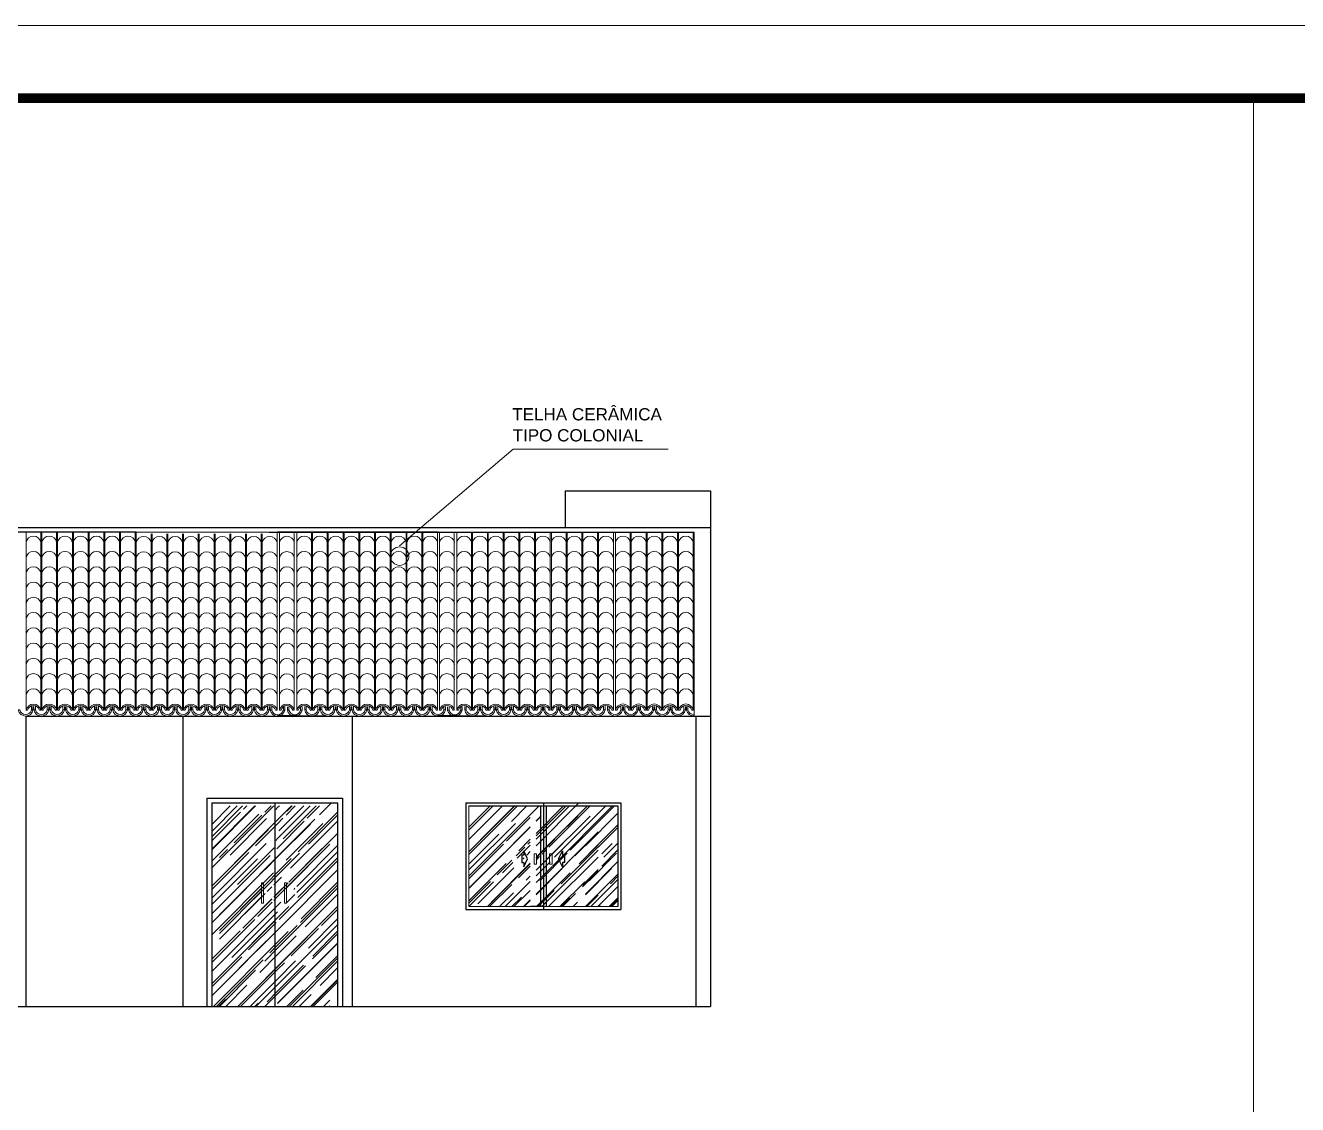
# Model space of a CAD drawing. Header units: millimetres. Extents: x 1345 to 2117, y 1214 to 1365.
# Drawn here: x 1463.22 to 1476.36, y 1284.45 to 1295.59 of the extents above; entities that cross this region are included whole.
import ezdxf

# ---------------------------------------------------------------- set-up
doc = ezdxf.new("R2010")
doc.units = ezdxf.units.MM
doc.header["$LTSCALE"] = 0.5
for name, color, linetype in [('02', 2, 'Continuous'), ('10', 254, 'Continuous'), ('COTAS', 7, 'Continuous'), ('COZINHA', 7, 'Continuous'), ('PAGPISO', 8, 'Continuous'), ('parede', 2, 'Continuous')]:
    doc.layers.add(name, color=color, linetype=linetype)
doc.layers.add('E-lay-9', color=9, linetype='Continuous', lineweight=9)
doc.layers.add('E-TXT-W', color=7, linetype='Continuous', lineweight=15)
doc.styles.add('SANSSERIF', font='sas_____.pfb', dxfattribs={"height": 1})

# ---------------------------------------------------------------- blocks, each defined once
blk = doc.blocks.new('_JAN-SETA')
blk.add_lwpolyline([(0, 0), (7.5, 7.9026), (7.5, 3.5), (11.5, 3.5), (11.5, -3.5), (7.5, -3.5), (7.5, -7.9026)], close=True)

msp = doc.modelspace()

# ---------------------------------------------------------------- linework, layer by layer
at = {"color": 4, "linetype": 'ByBlock'}
for p, q in [((1464.369, 1290.357), (1462.706, 1290.357)), ((1467.489, 1290.357), (1465.826, 1290.357)), ((1465.798, 1287.563), (1465.798, 1285.463)), ((1468.543, 1287.533), (1468.543, 1286.493)), ((1468.603, 1287.533), (1468.603, 1286.493))]:
    msp.add_line(p, q, dxfattribs=at)
at = {"color": 0, "linetype": 'ByBlock'}
for p, q in [((1466.026, 1288.461), (1465.826, 1288.461)), ((1467.679, 1288.461), (1467.479, 1288.461))]:
    msp.add_line(p, q, dxfattribs=at)
at = {"color": 6, "lineweight": 18}
for p, q in [((1467.803, 1286.493), (1467.803, 1287.533)), ((1469.343, 1286.493), (1467.803, 1286.493))]:
    msp.add_line(p, q, dxfattribs=at)
at = {"color": 6, "linetype": 'ByBlock'}
msp.add_line((1468.573, 1287.563), (1468.573, 1286.463), dxfattribs=at)
at = {"color": 4, "lineweight": 18}
for p, q in [((1468.477, 1286.933), (1468.477, 1287.038)), ((1468.503, 1287.038), (1468.477, 1287.038)), ((1468.503, 1286.933), (1468.503, 1287.038)), ((1468.637, 1286.933), (1468.637, 1287.038)), ((1468.637, 1287.038), (1468.663, 1287.038)), ((1468.663, 1286.933), (1468.663, 1287.038)), ((1468.477, 1286.933), (1468.503, 1286.933)), ((1468.663, 1286.933), (1468.637, 1286.933))]:
    msp.add_line(p, q, dxfattribs=at)
at = {"color": 7, "linetype": 'ByBlock'}
for p, q in [((1468.5, 1286.493), (1468.44, 1286.493)), ((1469.168, 1286.493), (1469.138, 1286.493))]:
    msp.add_line(p, q, dxfattribs=at)
at = {"lineweight": 18}
msp.add_line((1469.138, 1286.493), (1468.5, 1286.493), dxfattribs=at)
at = {"layer": '02', "lineweight": 18}
msp.add_lwpolyline([(1435.537, 1251.038), (1496.737, 1251.038), (1496.737, 1295.588), (1435.537, 1295.588)], close=True, dxfattribs=at)
at = {"layer": '02', "lineweight": 18, "const_width": 0.1}
msp.add_lwpolyline([(1436.287, 1251.788), (1495.987, 1251.788), (1495.987, 1294.838), (1436.287, 1294.838)], close=True, dxfattribs=at)
at = {"layer": '10', "lineweight": 18}
msp.add_line((1465.098, 1285.463), (1466.448, 1285.463), dxfattribs=at)
msp.add_lwpolyline([(1465.196, 1285.463), (1466.448, 1285.463)], dxfattribs=at)
at = {"layer": 'COTAS'}
msp.add_line((1470.148, 1288.46), (1470.298, 1288.46), dxfattribs=at)
at = {"layer": 'COTAS', "color": 6}
for p, q in [((1465.098, 1287.613), (1465.098, 1285.463)), ((1465.098, 1287.613), (1466.498, 1287.613)), ((1466.498, 1287.613), (1466.498, 1285.463)), ((1465.148, 1287.563), (1465.148, 1285.463)), ((1465.148, 1287.563), (1466.448, 1287.563)), ((1466.448, 1287.563), (1466.448, 1285.463)), ((1467.773, 1287.563), (1467.773, 1286.463)), ((1467.773, 1287.563), (1469.373, 1287.563)), ((1467.803, 1287.533), (1469.343, 1287.533)), ((1469.343, 1287.533), (1469.343, 1286.493)), ((1469.373, 1287.563), (1469.373, 1286.463)), ((1467.773, 1286.463), (1469.373, 1286.463))]:
    msp.add_line(p, q, dxfattribs=at)
at = {"layer": 'COTAS', "color": 4, "lineweight": 18}
for points in [[(1465.663, 1286.738), (1465.682, 1286.738), (1465.682, 1286.53), (1465.663, 1286.53)], [(1465.919, 1286.738), (1465.9, 1286.738), (1465.9, 1286.53), (1465.919, 1286.53)]]:
    msp.add_lwpolyline(points, close=True, dxfattribs=at)
at = {"layer": 'COZINHA', "color": 4}
for p, q in [((1462.706, 1290.405), (1470.298, 1290.405)), ((1465.741, 1290.357), (1470.131, 1290.357))]:
    msp.add_line(p, q, dxfattribs=at)
at = {"layer": 'COZINHA', "color": 0}
msp.add_line((1463.228, 1288.46), (1470.148, 1288.46), dxfattribs=at)
at = {"layer": 'E-lay-9', "color": 4, "lineweight": 18}
for p, q in [((1467.088, 1290.217), (1468.259, 1291.216)), ((1468.259, 1291.216), (1469.86, 1291.216)), ((1463.231, 1288.523), (1463.231, 1290.357)), ((1463.384, 1288.523), (1463.384, 1290.357)), ((1463.394, 1288.523), (1463.394, 1290.357)), ((1463.546, 1288.523), (1463.546, 1290.357)), ((1463.556, 1288.523), (1463.556, 1290.357)), ((1463.709, 1288.523), (1463.709, 1290.357)), ((1463.719, 1288.523), (1463.719, 1290.357)), ((1463.871, 1288.523), (1463.871, 1290.357)), ((1463.881, 1288.523), (1463.881, 1290.357)), ((1464.034, 1288.523), (1464.034, 1290.357)), ((1464.044, 1288.523), (1464.044, 1290.357)), ((1464.196, 1288.523), (1464.196, 1290.357)), ((1464.207, 1288.523), (1464.207, 1290.357)), ((1464.359, 1288.523), (1464.359, 1290.357)), ((1464.359, 1289.309), (1464.359, 1290.357)), ((1464.369, 1288.523), (1464.369, 1290.357)), ((1464.369, 1289.309), (1464.369, 1290.357)), ((1465.822, 1288.523), (1465.822, 1290.357)), ((1465.822, 1289.309), (1465.822, 1290.357)), ((1465.848, 1288.52), (1465.848, 1290.357)), ((1466, 1288.522), (1466, 1290.357)), ((1466.026, 1290.357), (1466.026, 1288.521)), ((1466.179, 1288.523), (1466.179, 1290.357)), ((1466.189, 1288.523), (1466.189, 1290.357)), ((1466.341, 1288.523), (1466.341, 1290.357)), ((1466.351, 1288.523), (1466.351, 1290.357)), ((1466.504, 1288.523), (1466.504, 1290.357)), ((1466.514, 1288.523), (1466.514, 1290.357)), ((1466.666, 1288.523), (1466.666, 1290.357)), ((1466.677, 1288.523), (1466.677, 1290.357)), ((1466.829, 1288.523), (1466.829, 1290.357)), ((1466.839, 1288.523), (1466.839, 1290.357)), ((1466.992, 1288.523), (1466.992, 1290.357)), ((1467.002, 1288.523), (1467.002, 1290.357)), ((1467.154, 1288.523), (1467.154, 1290.357)), ((1467.164, 1288.523), (1467.164, 1290.357)), ((1467.317, 1288.523), (1467.317, 1290.357)), ((1467.327, 1288.523), (1467.327, 1290.357)), ((1467.479, 1288.523), (1467.479, 1290.357)), ((1467.501, 1288.52), (1467.501, 1290.357)), ((1467.653, 1288.522), (1467.653, 1290.357)), ((1467.679, 1288.521), (1467.679, 1290.357)), ((1467.832, 1288.523), (1467.832, 1290.357)), ((1467.842, 1288.523), (1467.842, 1290.357)), ((1467.994, 1288.523), (1467.994, 1290.357)), ((1468.004, 1288.523), (1468.004, 1290.357)), ((1468.157, 1288.523), (1468.157, 1290.357)), ((1468.167, 1288.523), (1468.167, 1290.357)), ((1468.319, 1288.523), (1468.319, 1290.357)), ((1468.329, 1288.523), (1468.329, 1290.357)), ((1468.482, 1288.523), (1468.482, 1290.357)), ((1468.492, 1288.523), (1468.492, 1290.357)), ((1468.644, 1288.523), (1468.644, 1290.357)), ((1468.655, 1288.523), (1468.655, 1290.357)), ((1468.807, 1288.523), (1468.807, 1290.357)), ((1468.817, 1288.523), (1468.817, 1290.357)), ((1468.97, 1288.523), (1468.97, 1290.357)), ((1468.98, 1288.523), (1468.98, 1290.357)), ((1469.132, 1288.523), (1469.132, 1290.357)), ((1469.142, 1288.523), (1469.142, 1290.357)), ((1469.295, 1288.523), (1469.295, 1290.357)), ((1469.318, 1288.522), (1469.318, 1290.356)), ((1469.47, 1288.524), (1469.47, 1290.357)), ((1469.48, 1288.524), (1469.48, 1290.357)), ((1469.633, 1288.524), (1469.633, 1290.357)), ((1469.643, 1288.524), (1469.643, 1290.357)), ((1469.795, 1288.524), (1469.795, 1290.357)), ((1469.805, 1288.524), (1469.805, 1290.357)), ((1469.958, 1288.524), (1469.958, 1290.357)), ((1469.968, 1288.524), (1469.968, 1290.357)), ((1470.12, 1288.524), (1470.12, 1290.357)), ((1470.131, 1288.462), (1470.131, 1290.357)), ((1464.521, 1289.466), (1464.521, 1290.341)), ((1464.532, 1289.466), (1464.532, 1290.341)), ((1464.684, 1289.466), (1464.684, 1290.341)), ((1464.694, 1289.466), (1464.694, 1290.341)), ((1464.847, 1289.466), (1464.847, 1290.341)), ((1464.857, 1289.466), (1464.857, 1290.341)), ((1465.009, 1289.466), (1465.009, 1290.341)), ((1465.019, 1289.466), (1465.019, 1290.341)), ((1465.172, 1289.466), (1465.172, 1290.341)), ((1465.182, 1289.466), (1465.182, 1290.341)), ((1465.334, 1289.466), (1465.334, 1290.341)), ((1465.345, 1289.466), (1465.345, 1290.341)), ((1465.497, 1289.466), (1465.497, 1290.341)), ((1465.507, 1289.466), (1465.507, 1290.341)), ((1465.659, 1289.466), (1465.659, 1290.341)), ((1465.67, 1289.466), (1465.67, 1290.341)), ((1464.521, 1289.309), (1464.521, 1290.184)), ((1464.532, 1289.309), (1464.532, 1290.184)), ((1464.684, 1289.309), (1464.684, 1290.184)), ((1464.694, 1289.309), (1464.694, 1290.184)), ((1464.847, 1289.309), (1464.847, 1290.184)), ((1464.857, 1289.309), (1464.857, 1290.184)), ((1465.009, 1289.309), (1465.009, 1290.184)), ((1465.019, 1289.309), (1465.019, 1290.184)), ((1465.172, 1289.309), (1465.172, 1290.184)), ((1465.182, 1289.309), (1465.182, 1290.184)), ((1465.334, 1289.309), (1465.334, 1290.184)), ((1465.345, 1289.309), (1465.345, 1290.184)), ((1465.497, 1289.309), (1465.497, 1290.184)), ((1465.507, 1289.309), (1465.507, 1290.184)), ((1465.659, 1289.309), (1465.659, 1290.184)), ((1465.67, 1289.309), (1465.67, 1290.184)), ((1464.521, 1288.523), (1464.521, 1289.398)), ((1464.532, 1288.523), (1464.532, 1289.398)), ((1464.684, 1288.523), (1464.684, 1289.398)), ((1464.694, 1288.523), (1464.694, 1289.398)), ((1464.847, 1288.523), (1464.847, 1289.398)), ((1464.857, 1288.523), (1464.857, 1289.398)), ((1465.009, 1288.523), (1465.009, 1289.398)), ((1465.019, 1288.523), (1465.019, 1289.398)), ((1465.172, 1288.523), (1465.172, 1289.398)), ((1465.182, 1288.523), (1465.182, 1289.398)), ((1465.334, 1288.523), (1465.334, 1289.398)), ((1465.345, 1288.523), (1465.345, 1289.398)), ((1465.497, 1288.523), (1465.497, 1289.398)), ((1465.507, 1288.523), (1465.507, 1289.398)), ((1465.659, 1288.523), (1465.659, 1289.398)), ((1465.67, 1288.523), (1465.67, 1289.398))]:
    msp.add_line(p, q, dxfattribs=at)
at = {"layer": 'E-lay-9', "lineweight": 18}
for p, q in [((1464.267, 1290.406), (1465.867, 1290.406)), ((1464.369, 1290.357), (1465.741, 1290.357)), ((1470.283, 1290.357), (1470.283, 1290.358)), ((1470.293, 1290.357), (1470.293, 1290.358))]:
    msp.add_line(p, q, dxfattribs=at)
at = {"layer": 'E-lay-9', "color": 0, "lineweight": 18}
for p, q in [((1463.287, 1288.523), (1463.287, 1288.558)), ((1463.302, 1288.523), (1463.302, 1288.558)), ((1463.312, 1288.523), (1463.312, 1288.558)), ((1463.328, 1288.523), (1463.328, 1288.558)), ((1463.449, 1288.523), (1463.449, 1288.558)), ((1463.465, 1288.523), (1463.465, 1288.558)), ((1463.475, 1288.523), (1463.475, 1288.558)), ((1463.491, 1288.523), (1463.491, 1288.558)), ((1463.612, 1288.523), (1463.612, 1288.558)), ((1463.627, 1288.523), (1463.627, 1288.558)), ((1463.638, 1288.523), (1463.638, 1288.558)), ((1463.653, 1288.523), (1463.653, 1288.558)), ((1463.774, 1288.523), (1463.774, 1288.558)), ((1463.79, 1288.523), (1463.79, 1288.558)), ((1463.8, 1288.523), (1463.8, 1288.558)), ((1463.816, 1288.523), (1463.816, 1288.558)), ((1463.937, 1288.523), (1463.937, 1288.558)), ((1463.952, 1288.523), (1463.952, 1288.558)), ((1463.963, 1288.523), (1463.963, 1288.558)), ((1463.978, 1288.523), (1463.978, 1288.558)), ((1464.099, 1288.523), (1464.099, 1288.558)), ((1464.115, 1288.523), (1464.115, 1288.558)), ((1464.125, 1288.523), (1464.125, 1288.558)), ((1464.141, 1288.523), (1464.141, 1288.558)), ((1464.262, 1288.523), (1464.262, 1288.558)), ((1464.278, 1288.523), (1464.278, 1288.558)), ((1464.288, 1288.523), (1464.288, 1288.558)), ((1464.303, 1288.523), (1464.303, 1288.558)), ((1464.425, 1288.523), (1464.425, 1288.558)), ((1464.44, 1288.523), (1464.44, 1288.558)), ((1464.45, 1288.523), (1464.45, 1288.558)), ((1464.466, 1288.523), (1464.466, 1288.558)), ((1464.587, 1288.523), (1464.587, 1288.558)), ((1464.603, 1288.523), (1464.603, 1288.558)), ((1464.613, 1288.523), (1464.613, 1288.558)), ((1464.629, 1288.523), (1464.629, 1288.558)), ((1464.75, 1288.523), (1464.75, 1288.558)), ((1464.765, 1288.523), (1464.765, 1288.558)), ((1464.776, 1288.523), (1464.776, 1288.558)), ((1464.791, 1288.523), (1464.791, 1288.558)), ((1464.912, 1288.523), (1464.912, 1288.558)), ((1464.928, 1288.523), (1464.928, 1288.558)), ((1464.938, 1288.523), (1464.938, 1288.558)), ((1464.954, 1288.523), (1464.954, 1288.558)), ((1465.075, 1288.523), (1465.075, 1288.558)), ((1465.09, 1288.523), (1465.09, 1288.558)), ((1465.101, 1288.523), (1465.101, 1288.558)), ((1465.116, 1288.523), (1465.116, 1288.558)), ((1465.237, 1288.523), (1465.237, 1288.558)), ((1465.253, 1288.523), (1465.253, 1288.558)), ((1465.263, 1288.523), (1465.263, 1288.558)), ((1465.279, 1288.523), (1465.279, 1288.558)), ((1465.4, 1288.523), (1465.4, 1288.558)), ((1465.416, 1288.523), (1465.416, 1288.558)), ((1465.426, 1288.523), (1465.426, 1288.558)), ((1465.441, 1288.523), (1465.441, 1288.558)), ((1465.563, 1288.523), (1465.563, 1288.558)), ((1465.578, 1288.523), (1465.578, 1288.558)), ((1465.588, 1288.523), (1465.588, 1288.558)), ((1465.604, 1288.523), (1465.604, 1288.558)), ((1465.725, 1288.523), (1465.725, 1288.558)), ((1465.741, 1288.523), (1465.741, 1288.558)), ((1465.751, 1288.523), (1465.751, 1288.558)), ((1465.767, 1288.523), (1465.767, 1288.558)), ((1465.888, 1288.521), (1465.888, 1288.556)), ((1465.903, 1288.521), (1465.903, 1288.556)), ((1465.929, 1288.522), (1465.929, 1288.557)), ((1465.945, 1288.522), (1465.945, 1288.557)), ((1466.066, 1288.522), (1466.066, 1288.557)), ((1466.082, 1288.522), (1466.082, 1288.557)), ((1466.108, 1288.524), (1466.108, 1288.559)), ((1466.123, 1288.524), (1466.123, 1288.559)), ((1466.244, 1288.523), (1466.244, 1288.558)), ((1466.26, 1288.523), (1466.26, 1288.558)), ((1466.27, 1288.523), (1466.27, 1288.558)), ((1466.286, 1288.523), (1466.286, 1288.558)), ((1466.407, 1288.523), (1466.407, 1288.558)), ((1466.423, 1288.523), (1466.423, 1288.558)), ((1466.433, 1288.523), (1466.433, 1288.558)), ((1466.448, 1288.523), (1466.448, 1288.558)), ((1466.57, 1288.523), (1466.57, 1288.558)), ((1466.585, 1288.523), (1466.585, 1288.558)), ((1466.595, 1288.523), (1466.595, 1288.558)), ((1466.611, 1288.523), (1466.611, 1288.558)), ((1466.732, 1288.523), (1466.732, 1288.558)), ((1466.748, 1288.523), (1466.748, 1288.558)), ((1466.758, 1288.523), (1466.758, 1288.558)), ((1466.773, 1288.523), (1466.773, 1288.558)), ((1466.895, 1288.523), (1466.895, 1288.558)), ((1466.91, 1288.523), (1466.91, 1288.558)), ((1466.92, 1288.523), (1466.92, 1288.558)), ((1466.936, 1288.523), (1466.936, 1288.558)), ((1467.057, 1288.523), (1467.057, 1288.558)), ((1467.073, 1288.523), (1467.073, 1288.558)), ((1467.083, 1288.523), (1467.083, 1288.558)), ((1467.099, 1288.523), (1467.099, 1288.558)), ((1467.22, 1288.523), (1467.22, 1288.558)), ((1467.235, 1288.523), (1467.235, 1288.558)), ((1467.246, 1288.523), (1467.246, 1288.558)), ((1467.261, 1288.523), (1467.261, 1288.558)), ((1467.382, 1288.523), (1467.382, 1288.558)), ((1467.398, 1288.523), (1467.398, 1288.558)), ((1467.408, 1288.523), (1467.408, 1288.558)), ((1467.424, 1288.523), (1467.424, 1288.558)), ((1467.545, 1288.523), (1467.545, 1288.558)), ((1467.561, 1288.523), (1467.561, 1288.558)), ((1467.582, 1288.522), (1467.582, 1288.557)), ((1467.598, 1288.522), (1467.598, 1288.557)), ((1467.719, 1288.522), (1467.719, 1288.557)), ((1467.734, 1288.522), (1467.734, 1288.557)), ((1467.76, 1288.523), (1467.76, 1288.558)), ((1467.776, 1288.523), (1467.776, 1288.558)), ((1467.897, 1288.523), (1467.897, 1288.558)), ((1467.913, 1288.523), (1467.913, 1288.558)), ((1467.923, 1288.523), (1467.923, 1288.558)), ((1467.939, 1288.523), (1467.939, 1288.558)), ((1468.06, 1288.523), (1468.06, 1288.558)), ((1468.075, 1288.523), (1468.075, 1288.558)), ((1468.086, 1288.523), (1468.086, 1288.558)), ((1468.101, 1288.523), (1468.101, 1288.558)), ((1468.222, 1288.523), (1468.222, 1288.558)), ((1468.238, 1288.523), (1468.238, 1288.558)), ((1468.248, 1288.523), (1468.248, 1288.558)), ((1468.264, 1288.523), (1468.264, 1288.558)), ((1468.385, 1288.523), (1468.385, 1288.558)), ((1468.401, 1288.523), (1468.401, 1288.558)), ((1468.411, 1288.523), (1468.411, 1288.558)), ((1468.426, 1288.523), (1468.426, 1288.558)), ((1468.548, 1288.523), (1468.548, 1288.558)), ((1468.563, 1288.523), (1468.563, 1288.558)), ((1468.573, 1288.523), (1468.573, 1288.558)), ((1468.589, 1288.523), (1468.589, 1288.558)), ((1468.71, 1288.523), (1468.71, 1288.558)), ((1468.726, 1288.523), (1468.726, 1288.558)), ((1468.736, 1288.523), (1468.736, 1288.558)), ((1468.751, 1288.523), (1468.751, 1288.558)), ((1468.873, 1288.523), (1468.873, 1288.558)), ((1468.888, 1288.523), (1468.888, 1288.558)), ((1468.898, 1288.523), (1468.898, 1288.558)), ((1468.914, 1288.523), (1468.914, 1288.558)), ((1469.035, 1288.523), (1469.035, 1288.558)), ((1469.051, 1288.523), (1469.051, 1288.558)), ((1469.057, 1288.523), (1469.057, 1288.558)), ((1469.073, 1288.523), (1469.073, 1288.558)), ((1469.195, 1288.523), (1469.195, 1288.558)), ((1469.211, 1288.523), (1469.211, 1288.558)), ((1469.236, 1288.524), (1469.236, 1288.56)), ((1469.252, 1288.524), (1469.252, 1288.56)), ((1469.373, 1288.524), (1469.373, 1288.56)), ((1469.389, 1288.524), (1469.389, 1288.56)), ((1469.399, 1288.524), (1469.399, 1288.56)), ((1469.415, 1288.524), (1469.415, 1288.56)), ((1469.536, 1288.524), (1469.536, 1288.56)), ((1469.551, 1288.524), (1469.551, 1288.56)), ((1469.562, 1288.524), (1469.562, 1288.56)), ((1469.577, 1288.524), (1469.577, 1288.56)), ((1469.698, 1288.524), (1469.698, 1288.56)), ((1469.714, 1288.524), (1469.714, 1288.56)), ((1469.724, 1288.524), (1469.724, 1288.56)), ((1469.74, 1288.524), (1469.74, 1288.56)), ((1469.861, 1288.524), (1469.861, 1288.56)), ((1469.877, 1288.524), (1469.877, 1288.56)), ((1469.887, 1288.524), (1469.887, 1288.56)), ((1469.902, 1288.524), (1469.902, 1288.56)), ((1470.024, 1288.524), (1470.024, 1288.56)), ((1470.039, 1288.524), (1470.039, 1288.56)), ((1470.049, 1288.524), (1470.049, 1288.56)), ((1470.065, 1288.524), (1470.065, 1288.56)), ((1465.826, 1288.461), (1466.326, 1288.461)), ((1467.479, 1288.461), (1467.979, 1288.461))]:
    msp.add_line(p, q, dxfattribs=at)
at = {"layer": 'E-lay-9', "color": 0, "lineweight": 18, "flags": 128}
for points in [[(1463.15, 1288.523), (1463.165, 1288.523, 0.788263), (1463.287, 1288.523), (1463.302, 1288.523, -0.827036)], [(1463.231, 1288.521), (1463.247, 1288.521, -0.788263), (1463.368, 1288.521), (1463.384, 1288.521, 0.827036)], [(1463.312, 1288.523), (1463.328, 1288.523, 0.788263), (1463.449, 1288.523), (1463.465, 1288.523, -0.827036)], [(1463.394, 1288.521), (1463.409, 1288.521, -0.788263), (1463.53, 1288.521), (1463.546, 1288.521, 0.827036)], [(1463.475, 1288.523), (1463.491, 1288.523, 0.788263), (1463.612, 1288.523), (1463.627, 1288.523, -0.827036)], [(1463.556, 1288.521), (1463.572, 1288.521, -0.788263), (1463.693, 1288.521), (1463.709, 1288.521, 0.827036)], [(1463.638, 1288.523), (1463.653, 1288.523, 0.788263), (1463.774, 1288.523), (1463.79, 1288.523, -0.827036)], [(1463.719, 1288.521), (1463.734, 1288.521, -0.788263), (1463.856, 1288.521), (1463.871, 1288.521, 0.827036)], [(1463.8, 1288.523), (1463.816, 1288.523, 0.788263), (1463.937, 1288.523), (1463.952, 1288.523, -0.827036)], [(1463.881, 1288.521), (1463.897, 1288.521, -0.788263), (1464.018, 1288.521), (1464.034, 1288.521, 0.827036)], [(1463.963, 1288.523), (1463.978, 1288.523, 0.788263), (1464.099, 1288.523), (1464.115, 1288.523, -0.827036)], [(1464.044, 1288.521), (1464.06, 1288.521, -0.788263), (1464.181, 1288.521), (1464.196, 1288.521, 0.827036)], [(1464.125, 1288.523), (1464.141, 1288.523, 0.788263), (1464.262, 1288.523), (1464.278, 1288.523, -0.827036)], [(1464.207, 1288.521), (1464.222, 1288.521, -0.788263), (1464.343, 1288.521), (1464.359, 1288.521, 0.827036)], [(1464.288, 1288.523), (1464.303, 1288.523, 0.788263), (1464.425, 1288.523), (1464.44, 1288.523, -0.827036)], [(1464.369, 1288.521), (1464.385, 1288.521, -0.788263), (1464.506, 1288.521), (1464.521, 1288.521, 0.827036)], [(1464.45, 1288.523), (1464.466, 1288.523, 0.788263), (1464.587, 1288.523), (1464.603, 1288.523, -0.827036)], [(1464.532, 1288.521), (1464.547, 1288.521, -0.788263), (1464.668, 1288.521), (1464.684, 1288.521, 0.827036)], [(1464.613, 1288.523), (1464.629, 1288.523, 0.788263), (1464.75, 1288.523), (1464.765, 1288.523, -0.827036)], [(1464.694, 1288.521), (1464.71, 1288.521, -0.788263), (1464.831, 1288.521), (1464.847, 1288.521, 0.827036)], [(1464.776, 1288.523), (1464.791, 1288.523, 0.788263), (1464.912, 1288.523), (1464.928, 1288.523, -0.827036)], [(1464.857, 1288.521), (1464.872, 1288.521, -0.788263), (1464.994, 1288.521), (1465.009, 1288.521, 0.827036)], [(1464.938, 1288.523), (1464.954, 1288.523, 0.788263), (1465.075, 1288.523), (1465.09, 1288.523, -0.827036)], [(1465.019, 1288.521), (1465.035, 1288.521, -0.788263), (1465.156, 1288.521), (1465.172, 1288.521, 0.827036)], [(1465.101, 1288.523), (1465.116, 1288.523, 0.788263), (1465.237, 1288.523), (1465.253, 1288.523, -0.827036)], [(1465.182, 1288.521), (1465.198, 1288.521, -0.788263), (1465.319, 1288.521), (1465.334, 1288.521, 0.827036)], [(1465.263, 1288.523), (1465.279, 1288.523, 0.788263), (1465.4, 1288.523), (1465.416, 1288.523, -0.827036)], [(1465.345, 1288.521), (1465.36, 1288.521, -0.788263), (1465.481, 1288.521), (1465.497, 1288.521, 0.827036)], [(1465.426, 1288.523), (1465.441, 1288.523, 0.788263), (1465.563, 1288.523), (1465.578, 1288.523, -0.827036)], [(1465.507, 1288.521), (1465.523, 1288.521, -0.788263), (1465.644, 1288.521), (1465.659, 1288.521, 0.827036)], [(1465.588, 1288.523), (1465.604, 1288.523, 0.788263), (1465.725, 1288.523), (1465.741, 1288.523, -0.827036)], [(1465.67, 1288.521), (1465.685, 1288.521, -0.788263), (1465.806, 1288.521), (1465.822, 1288.521, 0.827036)], [(1465.751, 1288.522), (1465.767, 1288.522, 0.788263), (1465.888, 1288.522), (1465.903, 1288.522, -0.827036)], [(1465.848, 1288.52), (1465.864, 1288.52, -0.788263), (1465.985, 1288.52), (1466, 1288.52, 0.827036)], [(1465.929, 1288.522), (1465.945, 1288.522, 0.788263), (1466.066, 1288.522), (1466.082, 1288.522, -0.827036)], [(1466.026, 1288.521), (1466.042, 1288.521, -0.788263), (1466.163, 1288.521), (1466.179, 1288.521, 0.827036)], [(1466.108, 1288.523), (1466.123, 1288.523, 0.788263), (1466.244, 1288.523), (1466.26, 1288.523, -0.827036)], [(1466.189, 1288.521), (1466.204, 1288.521, -0.788263), (1466.326, 1288.521), (1466.341, 1288.521, 0.827036)], [(1466.27, 1288.523), (1466.286, 1288.523, 0.788263), (1466.407, 1288.523), (1466.423, 1288.523, -0.827036)], [(1466.351, 1288.521), (1466.367, 1288.521, -0.788263), (1466.488, 1288.521), (1466.504, 1288.521, 0.827036)], [(1466.433, 1288.523), (1466.448, 1288.523, 0.788263), (1466.57, 1288.523), (1466.585, 1288.523, -0.827036)], [(1466.514, 1288.521), (1466.53, 1288.521, -0.788263), (1466.651, 1288.521), (1466.666, 1288.521, 0.827036)], [(1466.595, 1288.523), (1466.611, 1288.523, 0.788263), (1466.732, 1288.523), (1466.748, 1288.523, -0.827036)], [(1466.677, 1288.521), (1466.692, 1288.521, -0.788263), (1466.813, 1288.521), (1466.829, 1288.521, 0.827036)], [(1466.758, 1288.523), (1466.773, 1288.523, 0.788263), (1466.895, 1288.523), (1466.91, 1288.523, -0.827036)], [(1466.839, 1288.521), (1466.855, 1288.521, -0.788263), (1466.976, 1288.521), (1466.992, 1288.521, 0.827036)], [(1466.92, 1288.523), (1466.936, 1288.523, 0.788263), (1467.057, 1288.523), (1467.073, 1288.523, -0.827036)], [(1467.002, 1288.521), (1467.017, 1288.521, -0.788263), (1467.139, 1288.521), (1467.154, 1288.521, 0.827036)], [(1467.083, 1288.523), (1467.099, 1288.523, 0.788263), (1467.22, 1288.523), (1467.235, 1288.523, -0.827036)], [(1467.164, 1288.521), (1467.18, 1288.521, -0.788263), (1467.301, 1288.521), (1467.317, 1288.521, 0.827036)], [(1467.246, 1288.523), (1467.261, 1288.523, 0.788263), (1467.382, 1288.523), (1467.398, 1288.523, -0.827036)], [(1467.327, 1288.521), (1467.342, 1288.521, -0.788263), (1467.464, 1288.521), (1467.479, 1288.521, 0.827036)], [(1467.408, 1288.523), (1467.424, 1288.523, 0.788263), (1467.545, 1288.523), (1467.561, 1288.523, -0.827036)], [(1467.501, 1288.52), (1467.516, 1288.52, -0.788263), (1467.638, 1288.52), (1467.653, 1288.52, 0.827036)], [(1467.582, 1288.522), (1467.598, 1288.522, 0.788263), (1467.719, 1288.522), (1467.734, 1288.522, -0.827036)], [(1467.679, 1288.521), (1467.695, 1288.521, -0.788263), (1467.816, 1288.521), (1467.832, 1288.521, 0.827036)], [(1467.76, 1288.523), (1467.776, 1288.523, 0.788263), (1467.897, 1288.523), (1467.913, 1288.523, -0.827036)], [(1467.842, 1288.521), (1467.857, 1288.521, -0.788263), (1467.979, 1288.521), (1467.994, 1288.521, 0.827036)], [(1467.923, 1288.523), (1467.939, 1288.523, 0.788263), (1468.06, 1288.523), (1468.075, 1288.523, -0.827036)], [(1468.004, 1288.521), (1468.02, 1288.521, -0.788263), (1468.141, 1288.521), (1468.157, 1288.521, 0.827036)], [(1468.086, 1288.523), (1468.101, 1288.523, 0.788263), (1468.222, 1288.523), (1468.238, 1288.523, -0.827036)], [(1468.167, 1288.521), (1468.182, 1288.521, -0.788263), (1468.304, 1288.521), (1468.319, 1288.521, 0.827036)], [(1468.248, 1288.523), (1468.264, 1288.523, 0.788263), (1468.385, 1288.523), (1468.401, 1288.523, -0.827036)], [(1468.329, 1288.521), (1468.345, 1288.521, -0.788263), (1468.466, 1288.521), (1468.482, 1288.521, 0.827036)], [(1468.411, 1288.523), (1468.426, 1288.523, 0.788263), (1468.548, 1288.523), (1468.563, 1288.523, -0.827036)], [(1468.492, 1288.521), (1468.508, 1288.521, -0.788263), (1468.629, 1288.521), (1468.644, 1288.521, 0.827036)], [(1468.573, 1288.523), (1468.589, 1288.523, 0.788263), (1468.71, 1288.523), (1468.726, 1288.523, -0.827036)], [(1468.655, 1288.521), (1468.67, 1288.521, -0.788263), (1468.791, 1288.521), (1468.807, 1288.521, 0.827036)], [(1468.736, 1288.523), (1468.751, 1288.523, 0.788263), (1468.873, 1288.523), (1468.888, 1288.523, -0.827036)], [(1468.817, 1288.521), (1468.833, 1288.521, -0.788263), (1468.954, 1288.521), (1468.97, 1288.521, 0.827036)], [(1468.898, 1288.523), (1468.914, 1288.523, 0.788263), (1469.035, 1288.523), (1469.051, 1288.523, -0.827036)], [(1468.98, 1288.521), (1468.995, 1288.521, -0.788263), (1469.116, 1288.521), (1469.132, 1288.521, 0.827036)], [(1469.058, 1288.523), (1469.074, 1288.523, 0.788263), (1469.195, 1288.523), (1469.211, 1288.523, -0.827036)], [(1469.142, 1288.521), (1469.158, 1288.521, -0.788263), (1469.279, 1288.521), (1469.295, 1288.521, 0.827036)], [(1469.236, 1288.524), (1469.252, 1288.524, 0.788263), (1469.373, 1288.524), (1469.389, 1288.524, -0.827036)], [(1469.318, 1288.522), (1469.333, 1288.522, -0.788263), (1469.455, 1288.522), (1469.47, 1288.522, 0.827036)], [(1469.399, 1288.524), (1469.415, 1288.524, 0.788263), (1469.536, 1288.524), (1469.551, 1288.524, -0.827036)], [(1469.48, 1288.522), (1469.496, 1288.522, -0.788263), (1469.617, 1288.522), (1469.633, 1288.522, 0.827036)], [(1469.562, 1288.524), (1469.577, 1288.524, 0.788263), (1469.698, 1288.524), (1469.714, 1288.524, -0.827036)], [(1469.643, 1288.522), (1469.658, 1288.522, -0.788263), (1469.78, 1288.522), (1469.795, 1288.522, 0.827036)], [(1469.724, 1288.524), (1469.74, 1288.524, 0.788263), (1469.861, 1288.524), (1469.877, 1288.524, -0.827036)], [(1469.805, 1288.522), (1469.821, 1288.522, -0.788263), (1469.942, 1288.522), (1469.958, 1288.522, 0.827036)], [(1469.887, 1288.524), (1469.902, 1288.524, 0.788263), (1470.024, 1288.524), (1470.039, 1288.524, -0.827036)], [(1469.968, 1288.522), (1469.984, 1288.522, -0.788263), (1470.105, 1288.522), (1470.12, 1288.522, 0.827036)]]:
    msp.add_lwpolyline(points, format="xyb", close=True, dxfattribs=at)
msp.add_lwpolyline([(1470.131, 1288.462, -0.378559), (1470.049, 1288.524), (1470.065, 1288.524, 0.369758), (1470.131, 1288.477)], format="xyb", dxfattribs=at)
at = {"layer": 'E-lay-9', "color": 4, "lineweight": 18}
msp.add_circle((1467.088, 1290.111), 0.0956, dxfattribs=at)
for centre in [(1463.307, 1290.239), (1463.47, 1290.239), (1463.632, 1290.239), (1463.795, 1290.239), (1463.958, 1290.239), (1464.12, 1290.239), (1464.283, 1290.239), (1464.445, 1290.237), (1464.608, 1290.237), (1464.77, 1290.237), (1464.933, 1290.237), (1465.096, 1290.237), (1465.258, 1290.237), (1465.421, 1290.237), (1465.583, 1290.237), (1465.746, 1290.237), (1465.924, 1290.238), (1466.103, 1290.239), (1466.265, 1290.239), (1466.428, 1290.239), (1466.59, 1290.239), (1466.753, 1290.239), (1466.915, 1290.239), (1467.078, 1290.239), (1467.241, 1290.239), (1467.403, 1290.239), (1467.577, 1290.238), (1467.755, 1290.239), (1467.918, 1290.239), (1468.08, 1290.239), (1468.243, 1290.239), (1468.406, 1290.239), (1468.568, 1290.239), (1468.731, 1290.239), (1468.893, 1290.239), (1469.056, 1290.239), (1469.218, 1290.239), (1469.394, 1290.24), (1469.557, 1290.24), (1469.719, 1290.24), (1469.882, 1290.24), (1470.044, 1290.24), (1463.307, 1290.081), (1463.47, 1290.081), (1463.632, 1290.081), (1463.795, 1290.081), (1463.958, 1290.081), (1464.12, 1290.081), (1464.283, 1290.081), (1464.445, 1290.079), (1464.608, 1290.079), (1464.77, 1290.079), (1464.933, 1290.079), (1465.096, 1290.079), (1465.258, 1290.079), (1465.421, 1290.079), (1465.583, 1290.079), (1465.746, 1290.079), (1465.924, 1290.08), (1466.103, 1290.081), (1466.265, 1290.081), (1466.428, 1290.081), (1466.59, 1290.081), (1466.753, 1290.081), (1466.915, 1290.081), (1467.078, 1290.081), (1467.241, 1290.081), (1467.403, 1290.081), (1467.577, 1290.081), (1467.755, 1290.082), (1467.918, 1290.082), (1468.08, 1290.082), (1468.243, 1290.082), (1468.406, 1290.082), (1468.568, 1290.082), (1468.731, 1290.082), (1468.893, 1290.082), (1469.056, 1290.082), (1469.218, 1290.082), (1469.394, 1290.083), (1469.557, 1290.083), (1469.719, 1290.083), (1469.882, 1290.083), (1470.044, 1290.083), (1463.307, 1289.924), (1463.47, 1289.924), (1463.632, 1289.924), (1463.795, 1289.924), (1463.958, 1289.924), (1464.12, 1289.924), (1464.283, 1289.924), (1464.445, 1289.922), (1464.608, 1289.922), (1464.77, 1289.922), (1464.933, 1289.922), (1465.096, 1289.922), (1465.258, 1289.922), (1465.421, 1289.922), (1465.583, 1289.922), (1465.746, 1289.922), (1465.924, 1289.923), (1466.103, 1289.924), (1466.265, 1289.924), (1466.428, 1289.924), (1466.59, 1289.924), (1466.753, 1289.924), (1466.915, 1289.924), (1467.078, 1289.924), (1467.241, 1289.924), (1467.403, 1289.924), (1467.577, 1289.923), (1467.755, 1289.924), (1467.918, 1289.924), (1468.08, 1289.924), (1468.243, 1289.924), (1468.406, 1289.924), (1468.568, 1289.924), (1468.731, 1289.924), (1468.893, 1289.924), (1469.056, 1289.924), (1469.218, 1289.924), (1469.394, 1289.925), (1469.557, 1289.925), (1469.719, 1289.925), (1469.882, 1289.925), (1470.044, 1289.925), (1463.307, 1289.766), (1463.47, 1289.766), (1463.632, 1289.766), (1463.795, 1289.766), (1463.958, 1289.766), (1464.12, 1289.766), (1464.283, 1289.766), (1464.445, 1289.764), (1464.608, 1289.764), (1464.77, 1289.764), (1464.933, 1289.764), (1465.096, 1289.764), (1465.258, 1289.764), (1465.421, 1289.764), (1465.583, 1289.764), (1465.746, 1289.764), (1465.924, 1289.765), (1466.103, 1289.766), (1466.265, 1289.766), (1466.428, 1289.766), (1466.59, 1289.766), (1466.753, 1289.766), (1466.915, 1289.766), (1467.078, 1289.766), (1467.241, 1289.766), (1467.403, 1289.766), (1467.577, 1289.766), (1467.755, 1289.767), (1467.918, 1289.767), (1468.08, 1289.767), (1468.243, 1289.767), (1468.406, 1289.767), (1468.568, 1289.767), (1468.731, 1289.767), (1468.893, 1289.767), (1469.056, 1289.767), (1469.218, 1289.767), (1469.394, 1289.768), (1469.557, 1289.768), (1469.719, 1289.768), (1469.882, 1289.768), (1470.044, 1289.768), (1463.307, 1289.609), (1463.47, 1289.609), (1463.632, 1289.609), (1463.795, 1289.609), (1463.958, 1289.609), (1464.12, 1289.609), (1464.283, 1289.609), (1464.445, 1289.607), (1464.608, 1289.607), (1464.77, 1289.607), (1464.933, 1289.607), (1465.096, 1289.607), (1465.258, 1289.607), (1465.421, 1289.607), (1465.583, 1289.607), (1465.746, 1289.607), (1465.924, 1289.608), (1466.103, 1289.609), (1466.265, 1289.609), (1466.428, 1289.609), (1466.59, 1289.609), (1466.753, 1289.609), (1466.915, 1289.609), (1467.078, 1289.609), (1467.241, 1289.609), (1467.403, 1289.609), (1467.577, 1289.608), (1467.755, 1289.609), (1467.918, 1289.609), (1468.08, 1289.609), (1468.243, 1289.609), (1468.406, 1289.609), (1468.568, 1289.609), (1468.731, 1289.609), (1468.893, 1289.609), (1469.056, 1289.609), (1469.218, 1289.609), (1469.394, 1289.61), (1469.557, 1289.61), (1469.719, 1289.61), (1469.882, 1289.61), (1470.044, 1289.61), (1463.307, 1289.451), (1463.47, 1289.451), (1463.632, 1289.451), (1463.795, 1289.451), (1463.958, 1289.451), (1464.12, 1289.451), (1464.283, 1289.451), (1464.445, 1289.449), (1464.608, 1289.449), (1464.77, 1289.449), (1464.933, 1289.449), (1465.096, 1289.449), (1465.258, 1289.449), (1465.421, 1289.449), (1465.583, 1289.449), (1465.746, 1289.449), (1465.924, 1289.45), (1466.103, 1289.451), (1466.265, 1289.451), (1466.428, 1289.451), (1466.59, 1289.451), (1466.753, 1289.451), (1466.915, 1289.451), (1467.078, 1289.451), (1467.241, 1289.451), (1467.403, 1289.451), (1467.577, 1289.451), (1467.755, 1289.452), (1467.918, 1289.452), (1468.08, 1289.452), (1468.243, 1289.452), (1468.406, 1289.452), (1468.568, 1289.452), (1468.731, 1289.452), (1468.893, 1289.452), (1469.056, 1289.452), (1469.218, 1289.452), (1469.394, 1289.453), (1469.557, 1289.453), (1469.719, 1289.453), (1469.882, 1289.453), (1470.044, 1289.453), (1463.307, 1289.294), (1463.47, 1289.294), (1463.632, 1289.294), (1463.795, 1289.294), (1463.958, 1289.294), (1464.12, 1289.294), (1464.283, 1289.294), (1464.445, 1289.294), (1464.608, 1289.294), (1464.77, 1289.294), (1464.933, 1289.294), (1465.096, 1289.294), (1465.258, 1289.294), (1465.421, 1289.294), (1465.583, 1289.294), (1465.746, 1289.294), (1465.924, 1289.293), (1466.103, 1289.294), (1466.265, 1289.294), (1466.428, 1289.294), (1466.59, 1289.294), (1466.753, 1289.294), (1466.915, 1289.294), (1467.078, 1289.294), (1467.241, 1289.294), (1467.403, 1289.294), (1467.577, 1289.293), (1467.755, 1289.294), (1467.918, 1289.294), (1468.08, 1289.294), (1468.243, 1289.294), (1468.406, 1289.294), (1468.568, 1289.294), (1468.731, 1289.294), (1468.893, 1289.294), (1469.056, 1289.294), (1469.218, 1289.294), (1469.394, 1289.295), (1469.557, 1289.295), (1469.719, 1289.295), (1469.882, 1289.295), (1470.044, 1289.295), (1463.307, 1289.136), (1463.47, 1289.136), (1463.632, 1289.136), (1463.795, 1289.136), (1463.958, 1289.136), (1464.12, 1289.136), (1464.283, 1289.136), (1464.445, 1289.136), (1464.608, 1289.136), (1464.77, 1289.136), (1464.933, 1289.136), (1465.096, 1289.136), (1465.258, 1289.136), (1465.421, 1289.136), (1465.583, 1289.136), (1465.746, 1289.136), (1465.924, 1289.135), (1466.103, 1289.136), (1466.265, 1289.136), (1466.428, 1289.136), (1466.59, 1289.136), (1466.753, 1289.136), (1466.915, 1289.136), (1467.078, 1289.136), (1467.241, 1289.136), (1467.403, 1289.136), (1467.577, 1289.136), (1467.755, 1289.137), (1467.918, 1289.137), (1468.08, 1289.137), (1468.243, 1289.137), (1468.406, 1289.137), (1468.568, 1289.137), (1468.731, 1289.137), (1468.893, 1289.137), (1469.056, 1289.137), (1469.218, 1289.137), (1469.394, 1289.138), (1469.557, 1289.138), (1469.719, 1289.138), (1469.882, 1289.138), (1470.044, 1289.138), (1463.307, 1288.979), (1463.47, 1288.979), (1463.632, 1288.979), (1463.795, 1288.979), (1463.958, 1288.979), (1464.12, 1288.979), (1464.283, 1288.979), (1464.445, 1288.979), (1464.608, 1288.979), (1464.77, 1288.979), (1464.933, 1288.979), (1465.096, 1288.979), (1465.258, 1288.979), (1465.421, 1288.979), (1465.583, 1288.979), (1465.746, 1288.979), (1465.924, 1288.978), (1466.103, 1288.979), (1466.265, 1288.979), (1466.428, 1288.979), (1466.59, 1288.979), (1466.753, 1288.979), (1466.915, 1288.979), (1467.078, 1288.979), (1467.241, 1288.979), (1467.403, 1288.979), (1467.577, 1288.978), (1467.755, 1288.979), (1467.918, 1288.979), (1468.08, 1288.979), (1468.243, 1288.979), (1468.406, 1288.979), (1468.568, 1288.979), (1468.731, 1288.979), (1468.893, 1288.979), (1469.056, 1288.979), (1469.218, 1288.979), (1469.394, 1288.98), (1469.557, 1288.98), (1469.719, 1288.98), (1469.882, 1288.98), (1470.044, 1288.98), (1463.307, 1288.821), (1463.47, 1288.821), (1463.632, 1288.821), (1463.795, 1288.821), (1463.958, 1288.821), (1464.12, 1288.821), (1464.283, 1288.821), (1464.445, 1288.821), (1464.608, 1288.821), (1464.77, 1288.821), (1464.933, 1288.821), (1465.096, 1288.821), (1465.258, 1288.821), (1465.421, 1288.821), (1465.583, 1288.821), (1465.746, 1288.821), (1465.924, 1288.82), (1466.103, 1288.821), (1466.265, 1288.821), (1466.428, 1288.821), (1466.59, 1288.821), (1466.753, 1288.821), (1466.915, 1288.821), (1467.078, 1288.821), (1467.241, 1288.821), (1467.403, 1288.821), (1467.577, 1288.821), (1467.755, 1288.822), (1467.918, 1288.822), (1468.08, 1288.822), (1468.243, 1288.822), (1468.406, 1288.822), (1468.568, 1288.822), (1468.731, 1288.822), (1468.893, 1288.822), (1469.056, 1288.822), (1469.218, 1288.822), (1469.394, 1288.823), (1469.557, 1288.823), (1469.719, 1288.823), (1469.882, 1288.823), (1470.044, 1288.823), (1463.307, 1288.664), (1463.47, 1288.664), (1463.632, 1288.664), (1463.795, 1288.664), (1463.958, 1288.664), (1464.12, 1288.664), (1464.283, 1288.664), (1464.445, 1288.664), (1464.608, 1288.664), (1464.77, 1288.664), (1464.933, 1288.664), (1465.096, 1288.664), (1465.258, 1288.664), (1465.421, 1288.664), (1465.583, 1288.664), (1465.746, 1288.664), (1465.924, 1288.663), (1466.103, 1288.664), (1466.265, 1288.664), (1466.428, 1288.664), (1466.59, 1288.664), (1466.753, 1288.664), (1466.915, 1288.664), (1467.078, 1288.664), (1467.241, 1288.664), (1467.403, 1288.664), (1467.577, 1288.663), (1467.755, 1288.664), (1467.918, 1288.664), (1468.08, 1288.664), (1468.243, 1288.664), (1468.406, 1288.664), (1468.568, 1288.664), (1468.731, 1288.664), (1468.893, 1288.664), (1469.056, 1288.664), (1469.218, 1288.664), (1469.394, 1288.665), (1469.557, 1288.665), (1469.719, 1288.665), (1469.882, 1288.665), (1470.044, 1288.665)]:
    msp.add_arc(centre, 0.0776, 10.8161, 169.1839, dxfattribs=at)
at = {"layer": 'E-lay-9', "color": 0, "lineweight": 18}
for centre in [(1463.301, 1288.418), (1466.096, 1288.418), (1466.259, 1288.418), (1466.421, 1288.418), (1467.749, 1288.418), (1467.912, 1288.418), (1468.074, 1288.418), (1469.388, 1288.42), (1469.55, 1288.42)]:
    msp.add_arc(centre, 0.0776, 33.5179, 36.4641, dxfattribs=at)
at = {"layer": 'E-TXT-W'}
msp.add_line((1475.906, 1277.801), (1475.906, 1294.838), dxfattribs=at)
at = {"layer": 'PAGPISO', "lineweight": 18}
for p, q in [((1465.148, 1287.269), (1465.412, 1287.533)), ((1465.148, 1287.08), (1465.6, 1287.533)), ((1465.148, 1286.892), (1465.789, 1287.533)), ((1465.148, 1287.341), (1465.34, 1287.533)), ((1465.148, 1287.214), (1465.466, 1287.533)), ((1465.148, 1287.088), (1465.593, 1287.533)), ((1465.148, 1287.171), (1465.444, 1287.467)), ((1465.475, 1287.498), (1465.51, 1287.533)), ((1465.695, 1287.467), (1465.761, 1287.533)), ((1465.809, 1287.496), (1465.828, 1287.515)), ((1465.828, 1287.195), (1466.166, 1287.533)), ((1465.828, 1287.515), (1465.846, 1287.533)), ((1465.828, 1287.389), (1465.972, 1287.533)), ((1465.841, 1287.276), (1466.098, 1287.533)), ((1465.885, 1287.194), (1466.225, 1287.533)), ((1465.915, 1287.436), (1466.011, 1287.533)), ((1465.922, 1287.478), (1465.978, 1287.533)), ((1466.04, 1287.06), (1466.448, 1287.468)), ((1466.134, 1287.405), (1466.262, 1287.533)), ((1466.262, 1287.44), (1466.385, 1287.563)), ((1467.803, 1287.282), (1468.054, 1287.533)), ((1467.803, 1287.031), (1468.305, 1287.533)), ((1467.803, 1287.312), (1468.024, 1287.533)), ((1467.803, 1287.185), (1468.15, 1287.533)), ((1467.803, 1287.059), (1468.277, 1287.533)), ((1467.803, 1286.806), (1468.529, 1287.533)), ((1467.924, 1287.182), (1468.275, 1287.533)), ((1468.243, 1287.373), (1468.403, 1287.533)), ((1468.497, 1287.121), (1468.939, 1287.563)), ((1468.497, 1287.189), (1468.841, 1287.533)), ((1468.497, 1287.223), (1468.807, 1287.533)), ((1468.497, 1287.248), (1468.782, 1287.533)), ((1468.534, 1287.038), (1469.029, 1287.533)), ((1468.63, 1287.106), (1469.057, 1287.533)), ((1468.666, 1286.912), (1469.288, 1287.533)), ((1468.687, 1287.003), (1469.218, 1287.533)), ((1468.85, 1287.075), (1469.308, 1287.533)), ((1465.148, 1286.961), (1465.633, 1287.446)), ((1465.337, 1287.025), (1465.715, 1287.402)), ((1465.381, 1287.153), (1465.664, 1287.436)), ((1465.382, 1286.943), (1465.828, 1287.389)), ((1465.601, 1287.122), (1465.828, 1287.349)), ((1465.828, 1287.349), (1465.883, 1287.405)), ((1465.828, 1287.01), (1466.212, 1287.395)), ((1465.828, 1287.098), (1466.103, 1287.374)), ((1465.828, 1287.006), (1466.167, 1287.346)), ((1465.917, 1286.973), (1466.295, 1287.35)), ((1465.962, 1286.891), (1466.448, 1287.377)), ((1466.148, 1287.138), (1466.448, 1287.437)), ((1466.354, 1287.374), (1466.368, 1287.388)), ((1467.803, 1286.872), (1468.283, 1287.352)), ((1468.191, 1287.168), (1468.437, 1287.414)), ((1468.497, 1287.378), (1468.547, 1287.428)), ((1468.497, 1287.374), (1468.551, 1287.428)), ((1468.603, 1286.975), (1469.056, 1287.428)), ((1468.823, 1287.321), (1468.93, 1287.428)), ((1469.006, 1287.121), (1469.343, 1287.458)), ((1469.043, 1287.038), (1469.343, 1287.338)), ((1465.148, 1286.703), (1465.733, 1287.289)), ((1466.035, 1286.836), (1466.448, 1287.249)), ((1467.803, 1286.68), (1468.437, 1287.314)), ((1467.803, 1286.933), (1468.111, 1287.241)), ((1468.264, 1287.145), (1468.437, 1287.318)), ((1468.497, 1286.623), (1469.138, 1287.264)), ((1468.899, 1287.018), (1469.138, 1287.257)), ((1469.139, 1287.106), (1469.343, 1287.309)), ((1469.332, 1287.321), (1469.343, 1287.332)), ((1465.148, 1286.582), (1465.709, 1287.144)), ((1465.228, 1287), (1465.31, 1287.082)), ((1465.414, 1286.722), (1465.791, 1287.099)), ((1465.809, 1287.176), (1465.828, 1287.195)), ((1465.82, 1287.091), (1465.828, 1287.098)), ((1465.919, 1286.688), (1466.368, 1287.137)), ((1465.944, 1286.747), (1466.289, 1287.092)), ((1466.026, 1286.702), (1466.448, 1287.124)), ((1467.803, 1286.806), (1468.193, 1287.196)), ((1467.803, 1287.031), (1467.94, 1287.168)), ((1467.803, 1286.78), (1468.16, 1287.137)), ((1468.292, 1287.018), (1468.38, 1287.106)), ((1468.303, 1286.995), (1468.437, 1287.129)), ((1468.319, 1287.07), (1468.437, 1287.188)), ((1468.411, 1287.137), (1468.437, 1287.163)), ((1468.54, 1287.038), (1468.691, 1287.189)), ((1468.555, 1286.493), (1469.138, 1287.076)), ((1468.56, 1287.036), (1468.599, 1287.075)), ((1468.666, 1287.038), (1468.773, 1287.145)), ((1468.756, 1286.73), (1469.138, 1287.112)), ((1468.943, 1286.936), (1469.138, 1287.13)), ((1469.175, 1287.038), (1469.282, 1287.145)), ((1469.175, 1286.912), (1469.343, 1287.079)), ((1469.196, 1287.003), (1469.343, 1287.149)), ((1465.148, 1286.669), (1465.53, 1287.051)), ((1465.148, 1286.418), (1465.75, 1287.02)), ((1465.148, 1286.515), (1465.62, 1286.987)), ((1465.228, 1286.41), (1465.798, 1286.98)), ((1465.458, 1286.64), (1465.828, 1287.01)), ((1465.696, 1286.874), (1465.828, 1287.006)), ((1465.828, 1286.817), (1466.054, 1287.044)), ((1465.828, 1286.848), (1465.969, 1286.989)), ((1465.843, 1286.361), (1466.448, 1286.966)), ((1465.956, 1286.725), (1466.189, 1286.958)), ((1466.026, 1286.638), (1466.448, 1287.06)), ((1466.038, 1286.588), (1466.448, 1286.998)), ((1467.803, 1286.684), (1468.169, 1287.05)), ((1468.037, 1286.541), (1468.437, 1286.941)), ((1468.097, 1286.823), (1468.246, 1286.972)), ((1468.15, 1286.843), (1468.258, 1286.95)), ((1468.364, 1286.988), (1468.373, 1286.998)), ((1468.4, 1287.024), (1468.437, 1287.061)), ((1468.497, 1287.001), (1468.534, 1287.038)), ((1468.497, 1286.995), (1468.534, 1287.032)), ((1468.497, 1286.868), (1468.638, 1287.01)), ((1468.497, 1286.972), (1468.534, 1287.009)), ((1468.497, 1286.812), (1468.641, 1286.957)), ((1468.536, 1286.761), (1468.819, 1287.044)), ((1468.627, 1286.493), (1469.138, 1287.004)), ((1469.006, 1286.623), (1469.343, 1286.96)), ((1469.045, 1286.761), (1469.328, 1287.044)), ((1465.148, 1286.203), (1465.785, 1286.841)), ((1465.719, 1286.739), (1465.828, 1286.848)), ((1465.719, 1286.709), (1465.828, 1286.817)), ((1465.828, 1286.252), (1466.448, 1286.872)), ((1465.828, 1286.252), (1466.448, 1286.872)), ((1467.803, 1286.554), (1468.187, 1286.938)), ((1467.896, 1286.521), (1468.269, 1286.894)), ((1467.995, 1286.493), (1468.437, 1286.935)), ((1468.316, 1286.792), (1468.437, 1286.912)), ((1468.396, 1286.767), (1468.437, 1286.808)), ((1468.497, 1286.742), (1468.664, 1286.909)), ((1468.497, 1286.616), (1468.767, 1286.886)), ((1468.5, 1286.493), (1468.849, 1286.842)), ((1468.976, 1286.716), (1469.138, 1286.878)), ((1468.976, 1286.699), (1469.138, 1286.861)), ((1469.006, 1286.616), (1469.276, 1286.886)), ((1469.009, 1286.493), (1469.343, 1286.827)), ((1469.265, 1286.73), (1469.343, 1286.808)), ((1465.148, 1286.326), (1465.507, 1286.685)), ((1465.228, 1286.248), (1465.663, 1286.683)), ((1465.403, 1286.423), (1465.719, 1286.739)), ((1465.583, 1286.572), (1465.719, 1286.709)), ((1465.719, 1286.648), (1465.77, 1286.699)), ((1465.789, 1286.718), (1465.828, 1286.757)), ((1465.828, 1286.757), (1465.867, 1286.797)), ((1465.828, 1286.631), (1465.936, 1286.739)), ((1465.828, 1286.629), (1465.936, 1286.738)), ((1465.828, 1286.597), (1465.956, 1286.725)), ((1465.828, 1286.063), (1466.448, 1286.683)), ((1465.994, 1286.67), (1466.006, 1286.683)), ((1466.063, 1286.33), (1466.448, 1286.715)), ((1466.07, 1286.368), (1466.448, 1286.745)), ((1467.803, 1286.529), (1468.026, 1286.752)), ((1467.803, 1286.495), (1468.056, 1286.749)), ((1468.017, 1286.493), (1468.246, 1286.721)), ((1468.178, 1286.493), (1468.437, 1286.752)), ((1468.744, 1286.493), (1468.999, 1286.749)), ((1469.02, 1286.634), (1469.138, 1286.751)), ((1469.064, 1286.493), (1469.343, 1286.772)), ((1469.136, 1286.493), (1469.343, 1286.7)), ((1465.228, 1286.217), (1465.663, 1286.653)), ((1465.228, 1286.157), (1465.663, 1286.593)), ((1465.469, 1286.271), (1465.77, 1286.571)), ((1465.49, 1286.42), (1465.7, 1286.629)), ((1465.535, 1286.338), (1465.77, 1286.573)), ((1465.789, 1286.592), (1465.828, 1286.631)), ((1465.789, 1286.59), (1465.828, 1286.629)), ((1465.789, 1286.558), (1465.828, 1286.597)), ((1465.922, 1286.535), (1465.956, 1286.568)), ((1465.956, 1286.568), (1466.006, 1286.619)), ((1466.114, 1286.286), (1466.448, 1286.619)), ((1468.121, 1286.493), (1468.264, 1286.635)), ((1468.248, 1286.493), (1468.346, 1286.591)), ((1468.268, 1286.493), (1468.437, 1286.661)), ((1468.366, 1286.493), (1468.437, 1286.563)), ((1468.374, 1286.493), (1468.437, 1286.556)), ((1468.519, 1286.493), (1468.685, 1286.659)), ((1468.753, 1286.493), (1468.844, 1286.584)), ((1468.77, 1286.493), (1468.905, 1286.628)), ((1469.006, 1286.493), (1469.138, 1286.625)), ((1469.021, 1286.493), (1469.138, 1286.61)), ((1469.253, 1286.493), (1469.343, 1286.583)), ((1469.262, 1286.493), (1469.343, 1286.574)), ((1469.279, 1286.493), (1469.343, 1286.557)), ((1465.148, 1285.824), (1465.828, 1286.504)), ((1465.356, 1285.969), (1465.828, 1286.44)), ((1465.623, 1286.392), (1465.772, 1286.541)), ((1465.828, 1286.504), (1465.862, 1286.538)), ((1465.828, 1285.874), (1466.448, 1286.494)), ((1465.828, 1286.378), (1465.944, 1286.494)), ((1465.828, 1285.873), (1466.448, 1286.493)), ((1465.828, 1286.44), (1465.828, 1286.44)), ((1466.282, 1286.299), (1466.448, 1286.464)), ((1468.879, 1286.493), (1468.926, 1286.539)), ((1465.148, 1285.917), (1465.592, 1286.361)), ((1465.148, 1285.698), (1465.798, 1286.348)), ((1465.529, 1286.047), (1465.812, 1286.33)), ((1465.567, 1286.117), (1465.828, 1286.378)), ((1465.828, 1285.686), (1466.448, 1286.306)), ((1465.828, 1286.095), (1466.031, 1286.299)), ((1466.146, 1286.065), (1466.448, 1286.366)), ((1465.148, 1285.951), (1465.44, 1286.243)), ((1465.611, 1286.035), (1465.828, 1286.252)), ((1465.809, 1286.233), (1465.828, 1286.252)), ((1465.828, 1286.125), (1465.938, 1286.236)), ((1465.828, 1285.999), (1466.02, 1286.191)), ((1465.968, 1285.985), (1466.251, 1286.268)), ((1466.188, 1285.954), (1466.448, 1286.213)), ((1466.191, 1285.983), (1466.448, 1286.24)), ((1465.148, 1285.572), (1465.715, 1286.139)), ((1465.165, 1285.463), (1465.828, 1286.125)), ((1465.696, 1285.931), (1465.828, 1286.063)), ((1465.749, 1286.016), (1465.828, 1286.095)), ((1465.828, 1285.497), (1466.448, 1286.117)), ((1465.828, 1285.493), (1466.448, 1286.113)), ((1465.148, 1285.666), (1465.458, 1285.976)), ((1465.148, 1285.572), (1465.517, 1285.941)), ((1465.196, 1285.463), (1465.678, 1285.945)), ((1465.643, 1285.814), (1465.828, 1285.999)), ((1465.828, 1285.746), (1466.014, 1285.933)), ((1465.828, 1285.844), (1465.898, 1285.914)), ((1465.828, 1285.62), (1466.097, 1285.889)), ((1465.948, 1285.463), (1466.448, 1285.963)), ((1465.982, 1285.463), (1466.448, 1285.929)), ((1466.223, 1285.762), (1466.448, 1285.987)), ((1465.228, 1285.463), (1465.601, 1285.837)), ((1465.446, 1285.463), (1465.828, 1285.844)), ((1465.583, 1285.629), (1465.828, 1285.874)), ((1465.687, 1285.732), (1465.828, 1285.873)), ((1465.828, 1285.593), (1466.117, 1285.883)), ((1466.267, 1285.68), (1466.448, 1285.861)), ((1465.292, 1285.463), (1465.511, 1285.682)), ((1465.418, 1285.463), (1465.593, 1285.638)), ((1465.544, 1285.463), (1465.828, 1285.746)), ((1465.605, 1285.463), (1465.828, 1285.686)), ((1465.923, 1285.463), (1466.091, 1285.63)), ((1466.168, 1285.461), (1466.448, 1285.74)), ((1466.174, 1285.461), (1466.448, 1285.734)), ((1466.196, 1285.461), (1466.448, 1285.712)), ((1465.217, 1285.463), (1465.289, 1285.535)), ((1465.594, 1285.463), (1465.628, 1285.497)), ((1465.598, 1285.463), (1465.628, 1285.493)), ((1465.697, 1285.463), (1465.828, 1285.593)), ((1465.719, 1285.512), (1465.828, 1285.62)), ((1466.05, 1285.463), (1466.173, 1285.586)), ((1466.303, 1285.463), (1466.368, 1285.528)), ((1466.359, 1285.463), (1466.368, 1285.471))]:
    msp.add_line(p, q, dxfattribs=at)
at = {"layer": 'parede'}
for p, q in [((1468.798, 1290.786), (1468.798, 1290.405)), ((1468.798, 1290.786), (1470.298, 1290.786)), ((1470.298, 1290.786), (1470.298, 1290.405)), ((1470.298, 1290.405), (1470.298, 1288.063)), ((1463.228, 1288.46), (1463.228, 1285.463)), ((1464.848, 1288.46), (1464.848, 1285.463)), ((1466.598, 1288.46), (1466.598, 1285.463)), ((1470.148, 1288.46), (1470.148, 1288.063)), ((1470.148, 1288.063), (1470.148, 1285.463)), ((1470.298, 1288.063), (1470.298, 1285.463)), ((1461.298, 1285.463), (1470.298, 1285.463))]:
    msp.add_line(p, q, dxfattribs=at)

# ---------------------------------------------------------------- block references
at = {"lineweight": 18, "yscale": 0.01049999999986539}
for p, xscale, zscale in [((1468.41, 1286.987), -0.005250000000160071, 0.00524999999999864), ((1468.73, 1286.987), 0.005250000000160071, 0.005250000000160071)]:
    msp.add_blockref('_JAN-SETA', p, dxfattribs=dict(at, xscale=xscale, zscale=zscale))

# ---------------------------------------------------------------- texts
at = {"layer": 'E-lay-9', "color": 3, "lineweight": 18, "style": 'SANSSERIF'}
for s, p in [('TELHA CERÂMICA', (1468.251, 1291.512)), ('TIPO COLONIAL', (1468.255, 1291.295))]:
    msp.add_text(s, height=0.126, dxfattribs=at).set_placement(p)

doc.saveas('drawing.dxf')
